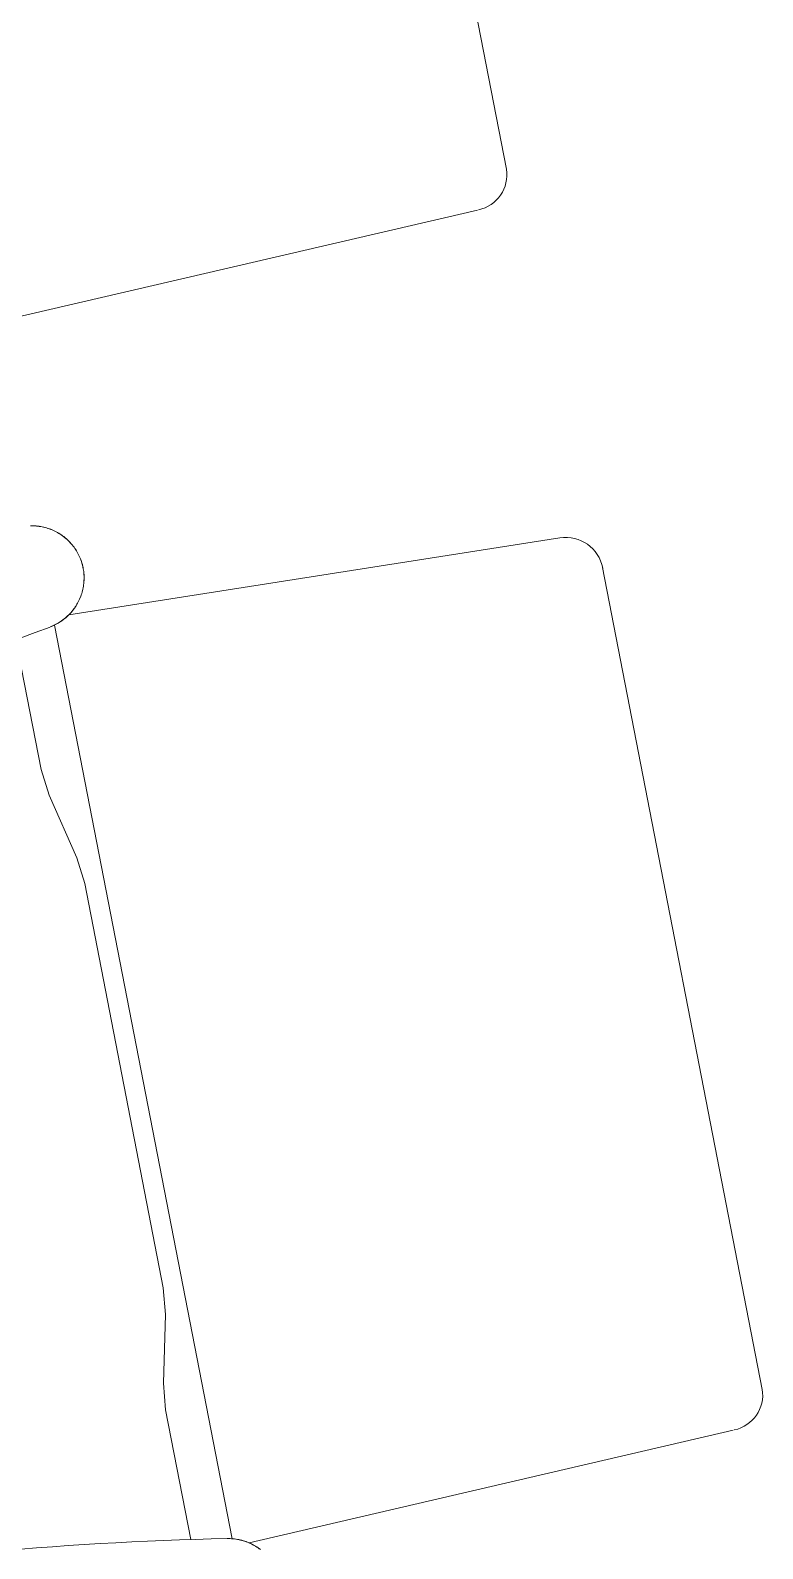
# Model space of a CAD drawing. Header units: inches. Extents: x -2078 to 106214, y -964 to 6385.
# Drawn here: x 37254.73 to 37267.91, y 4371.99 to 4399.29 of the extents above; entities that cross this region are included whole.
import ezdxf

# ---------------------------------------------------------------- set-up
doc = ezdxf.new("R2010")
doc.units = ezdxf.units.IN
doc.header["$MEASUREMENT"] = 0
doc.layers.add('16_dwg _2_', color=8, linetype='Continuous', lineweight=9)
doc.layers.add('A-HATCH', color=9, linetype='Continuous')

# ---------------------------------------------------------------- blocks, each defined once
blk = doc.blocks.new('16_dwg _2_-1561311-3-1st Floor - Auditorium')
at = {"color": 254, "lineweight": 9}
for p, q in [((176994.892, 507979.952), (177009.948, 507979.952)), ((176993.897, 507970.36), (176994.223, 507979.299)), ((177010.895, 507970.36), (177010.569, 507979.299)), ((177010.765, 507970.075), (176994.027, 507970.075)), ((176994.155, 507969.342), (176996.531, 507969.342))]:
    blk.add_line(p, q, dxfattribs=at)
at = {"color": 254, "lineweight": 9, "flags": 128}
for points in [[(176994.046, 507969.988), (176994.042, 507970.01), (176994.037, 507970.037), (176994.03, 507970.063), (176994.023, 507970.089), (176994.015, 507970.115), (176994.007, 507970.141), (176993.998, 507970.166), (176993.988, 507970.191), (176993.977, 507970.216), (176993.965, 507970.241), (176993.953, 507970.265), (176993.941, 507970.289), (176993.927, 507970.312), (176993.913, 507970.335), (176993.899, 507970.358), (176993.883, 507970.38), (176993.867, 507970.401), (176993.851, 507970.423), (176993.834, 507970.443), (176993.816, 507970.464), (176993.798, 507970.483), (176993.779, 507970.502), (176993.76, 507970.521), (176993.74, 507970.539), (176993.72, 507970.557), (176993.699, 507970.574), (176993.678, 507970.59), (176993.656, 507970.605), (176993.634, 507970.62), (176993.611, 507970.635), (176993.588, 507970.649), (176993.565, 507970.662), (176993.542, 507970.674), (176993.518, 507970.686), (176993.493, 507970.697), (176993.469, 507970.707), (176993.444, 507970.717), (176993.419, 507970.726), (176993.394, 507970.734), (176993.368, 507970.741), (176993.343, 507970.748), (176993.317, 507970.754), (176993.291, 507970.759), (176993.264, 507970.764), (176993.238, 507970.768), (176993.212, 507970.771), (176993.185, 507970.773), (176993.159, 507970.774), (176993.132, 507970.775), (176993.106, 507970.775), (176993.079, 507970.774), (176993.053, 507970.773), (176993.026, 507970.771), (176993, 507970.768), (176992.974, 507970.764), (176992.948, 507970.759), (176992.922, 507970.754), (176992.896, 507970.748), (176992.87, 507970.741), (176992.844, 507970.734), (176992.819, 507970.726), (176992.794, 507970.717), (176992.769, 507970.707), (176992.745, 507970.697), (176992.72, 507970.686), (176992.697, 507970.674), (176992.673, 507970.662), (176992.65, 507970.648), (176992.627, 507970.635), (176992.604, 507970.62), (176992.582, 507970.605), (176992.561, 507970.59), (176992.539, 507970.573), (176992.519, 507970.556), (176992.498, 507970.539), (176992.479, 507970.521), (176992.459, 507970.502), (176992.44, 507970.483), (176992.422, 507970.463), (176992.405, 507970.443), (176992.387, 507970.422), (176992.371, 507970.401), (176992.355, 507970.379), (176992.34, 507970.357), (176992.325, 507970.335), (176992.311, 507970.312), (176992.298, 507970.288), (176992.285, 507970.264), (176992.273, 507970.24), (176992.261, 507970.216), (176992.251, 507970.191), (176992.241, 507970.166), (176992.232, 507970.14), (176992.223, 507970.115), (176992.215, 507970.089), (176992.208, 507970.063), (176992.202, 507970.036), (176992.196, 507970.01), (176992.192, 507969.988), (176992.197, 507970.015), (176992.203, 507970.041), (176992.209, 507970.067), (176992.217, 507970.093), (176992.224, 507970.119), (176992.233, 507970.144), (176992.242, 507970.17), (176992.252, 507970.195), (176992.263, 507970.219), (176992.275, 507970.244), (176992.287, 507970.268), (176992.3, 507970.291), (176992.313, 507970.314), (176992.327, 507970.337), (176992.342, 507970.36), (176992.357, 507970.382), (176992.373, 507970.403), (176992.39, 507970.424), (176992.407, 507970.445), (176992.424, 507970.465), (176992.443, 507970.485), (176992.461, 507970.504), (176992.481, 507970.522), (176992.5, 507970.54), (176992.521, 507970.557), (176992.541, 507970.574), (176992.563, 507970.59), (176992.584, 507970.606), (176992.606, 507970.621), (176992.629, 507970.635), (176992.651, 507970.649), (176992.675, 507970.662), (176992.698, 507970.674), (176992.722, 507970.686), (176992.746, 507970.697), (176992.771, 507970.707), (176992.795, 507970.716), (176992.82, 507970.725), (176992.846, 507970.733), (176992.871, 507970.741), (176992.897, 507970.747), (176992.922, 507970.753), (176992.948, 507970.759), (176992.974, 507970.763), (176993.001, 507970.767), (176993.027, 507970.77), (176993.053, 507970.772), (176993.08, 507970.774), (176993.106, 507970.774), (176993.132, 507970.774), (176993.159, 507970.774), (176993.185, 507970.772), (176993.212, 507970.77), (176993.238, 507970.767), (176993.264, 507970.763), (176993.29, 507970.759), (176993.316, 507970.753), (176993.342, 507970.747), (176993.367, 507970.741), (176993.393, 507970.733), (176993.418, 507970.725), (176993.443, 507970.716), (176993.468, 507970.707), (176993.492, 507970.697), (176993.516, 507970.686), (176993.54, 507970.674), (176993.564, 507970.662), (176993.587, 507970.649), (176993.61, 507970.635), (176993.632, 507970.621), (176993.654, 507970.606), (176993.676, 507970.59), (176993.697, 507970.574), (176993.718, 507970.557), (176993.738, 507970.54), (176993.758, 507970.522), (176993.777, 507970.504), (176993.796, 507970.485), (176993.814, 507970.465), (176993.832, 507970.445), (176993.849, 507970.424), (176993.865, 507970.403), (176993.881, 507970.382), (176993.897, 507970.36), (176993.911, 507970.337), (176993.925, 507970.314), (176993.939, 507970.291), (176993.952, 507970.268), (176993.964, 507970.244), (176993.975, 507970.219), (176993.986, 507970.195), (176993.996, 507970.17), (176994.005, 507970.144), (176994.014, 507970.119), (176994.022, 507970.093), (176994.029, 507970.067), (176994.036, 507970.041), (176994.041, 507970.015), (176994.046, 507969.988)], [(177011.052, 507970.539), (177011.032, 507970.521), (177011.013, 507970.502), (177010.994, 507970.483), (177010.976, 507970.463), (177010.958, 507970.443), (177010.941, 507970.422), (177010.924, 507970.401), (177010.908, 507970.379), (177010.893, 507970.357), (177010.879, 507970.335), (177010.864, 507970.312), (177010.851, 507970.288), (177010.838, 507970.264), (177010.826, 507970.24), (177010.815, 507970.216), (177010.804, 507970.191), (177010.794, 507970.166), (177010.785, 507970.14), (177010.776, 507970.115), (177010.769, 507970.089), (177010.762, 507970.063), (177010.755, 507970.036), (177010.75, 507970.01), (177010.746, 507969.988), (177010.751, 507970.015), (177010.756, 507970.041), (177010.763, 507970.067), (177010.77, 507970.093), (177010.778, 507970.119), (177010.787, 507970.144), (177010.796, 507970.17), (177010.806, 507970.195), (177010.817, 507970.219), (177010.828, 507970.244), (177010.84, 507970.268), (177010.853, 507970.291), (177010.866, 507970.314), (177010.881, 507970.337), (177010.895, 507970.36), (177010.911, 507970.382), (177010.927, 507970.403), (177010.943, 507970.424), (177010.96, 507970.445), (177010.978, 507970.465), (177010.996, 507970.485), (177011.015, 507970.504), (177011.034, 507970.522)], [(177010.637, 507969.342), (177008.261, 507969.342), (177007.782, 507969.396), (177006.58, 507969.668), (177006.101, 507969.721), (176998.691, 507969.721), (176998.211, 507969.668), (176997.01, 507969.396), (176996.531, 507969.342)]]:
    blk.add_lwpolyline(points, dxfattribs=at)
at = {"color": 254, "lineweight": 9}
for centre, radius, start, end in [((176994.899, 507979.276), 0.676, 89.3877, 178.035), ((177009.925, 507979.31), 0.643, 0.8358, 87.9819), ((176934.242, 507959.642), 60.693, 1.17195, 9.81485), ((177070.55, 507959.642), 60.693, 170.18515, 178.82805)]:
    blk.add_arc(centre, radius, start, end, dxfattribs=at)
blk = doc.blocks.new('E VFA56SDA6SD')
at = {"layer": '16_dwg _2_', "color": 250, "rotation": 280.9999999999996}
for p in [(-523804.603, 81194.672), (-523800, 81172.733)]:
    blk.add_blockref('16_dwg _2_-1561311-3-1st Floor - Auditorium', p, dxfattribs=at)

msp = doc.modelspace()

# ---------------------------------------------------------------- block references
at = {"layer": 'A-HATCH'}
msp.add_blockref('E VFA56SDA6SD', (28645.88, 32.751), dxfattribs=at)

doc.saveas('drawing.dxf')
